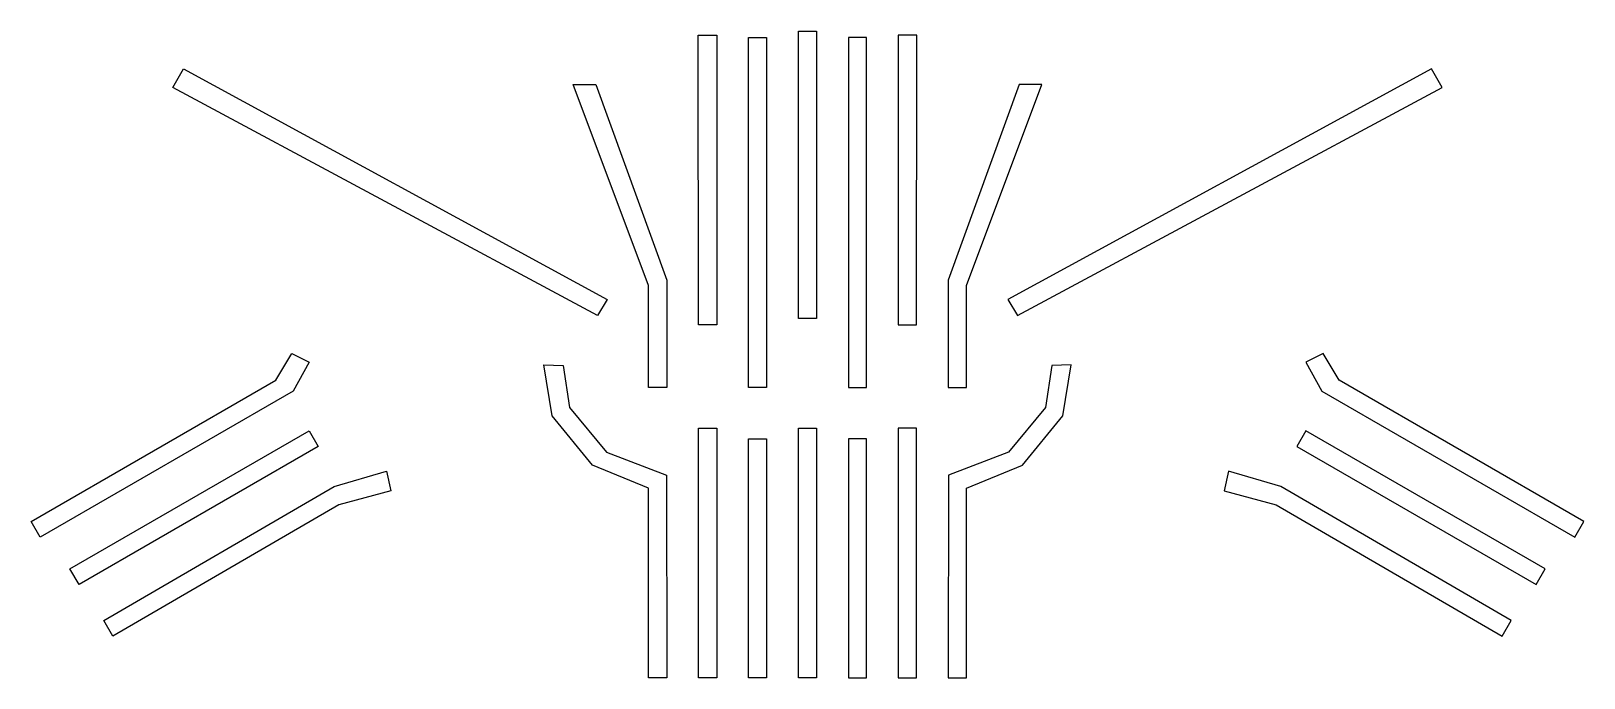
# Model space of a CAD drawing. Header units: inches. Extents: x 0 to 2.57, y 0 to 1.07.
import ezdxf

# ---------------------------------------------------------------- set-up
doc = ezdxf.new("R2010")
doc.units = ezdxf.units.IN
doc.header["$MEASUREMENT"] = 0

msp = doc.modelspace()

# ---------------------------------------------------------------- linework, layer by layer
for points in [[(1.1018, 1.0616), (1.1326, 1.0616), (1.1326, 0.583), (1.1026, 0.583)], [(1.1851, 1.0581), (1.2151, 1.0581), (1.2151, 0.48), (1.1851, 0.48)], [(1.2676, 1.0685), (1.2976, 1.0685), (1.2976, 0.5936), (1.2676, 0.5936)], [(1.3801, 1.0581), (1.3501, 1.0581), (1.3501, 0.48), (1.3801, 0.48)], [(1.4634, 1.0616), (1.4326, 1.0616), (1.4326, 0.583), (1.4626, 0.583)], [(0.9519, 0.6249), (0.9359, 0.5989), (0.2341, 0.9755), (0.2517, 1.0062)], [(1.6133, 0.6249), (1.6293, 0.5989), (2.3311, 0.9755), (2.3135, 1.0062)], [(0.8956, 0.98), (0.9328, 0.98), (1.0501, 0.6573), (1.0501, 0.48), (1.0201, 0.48), (1.0201, 0.6484)], [(1.6696, 0.98), (1.6324, 0.98), (1.5151, 0.6573), (1.5151, 0.48), (1.5451, 0.48), (1.5451, 0.6484)], [(0.015, 0.2325), (0, 0.2585), (0.4042, 0.4918), (0.431, 0.536), (0.4595, 0.5218), (0.4332, 0.4739)], [(0.9277, 0.3513), (0.8609, 0.4327), (0.8468, 0.517), (0.8792, 0.516), (0.8894, 0.4467), (0.9504, 0.3732), (1.0498, 0.3349), (1.0501, 0), (1.0201, 0), (1.0201, 0.3136)], [(1.6375, 0.3513), (1.7043, 0.4327), (1.7184, 0.517), (1.686, 0.516), (1.6758, 0.4467), (1.6148, 0.3732), (1.5154, 0.3349), (1.5151, 0), (1.5451, 0), (1.545, 0.3136)], [(2.5502, 0.2325), (2.5652, 0.2585), (2.1609, 0.4918), (2.1342, 0.536), (2.1057, 0.5218), (2.132, 0.4739)], [(1.1026, 0.4123), (1.1326, 0.4123), (1.1326, 0), (1.1026, 0)], [(1.2676, 0.4126), (1.2976, 0.4126), (1.2976, 0), (1.2676, 0)], [(1.4626, 0.4123), (1.4326, 0.4123), (1.4326, 0), (1.4626, 0)], [(0.0792, 0.1541), (0.0642, 0.1801), (0.4595, 0.4084), (0.4745, 0.3824)], [(1.1851, 0.3951), (1.2151, 0.3951), (1.2151, 0), (1.1851, 0)], [(1.3801, 0.3951), (1.3501, 0.3951), (1.3501, 0), (1.3801, 0)], [(2.486, 0.1541), (2.501, 0.1801), (2.1057, 0.4084), (2.0907, 0.3824)], [(0.1351, 0.069), (0.1201, 0.0949), (0.5009, 0.3162), (0.5869, 0.3415), (0.5945, 0.3092), (0.5084, 0.2858)], [(2.4301, 0.069), (2.4451, 0.0949), (2.0643, 0.3162), (1.9782, 0.3415), (1.9707, 0.3092), (2.0568, 0.2858)]]:
    msp.add_lwpolyline(points, close=True)

doc.saveas('drawing.dxf')
